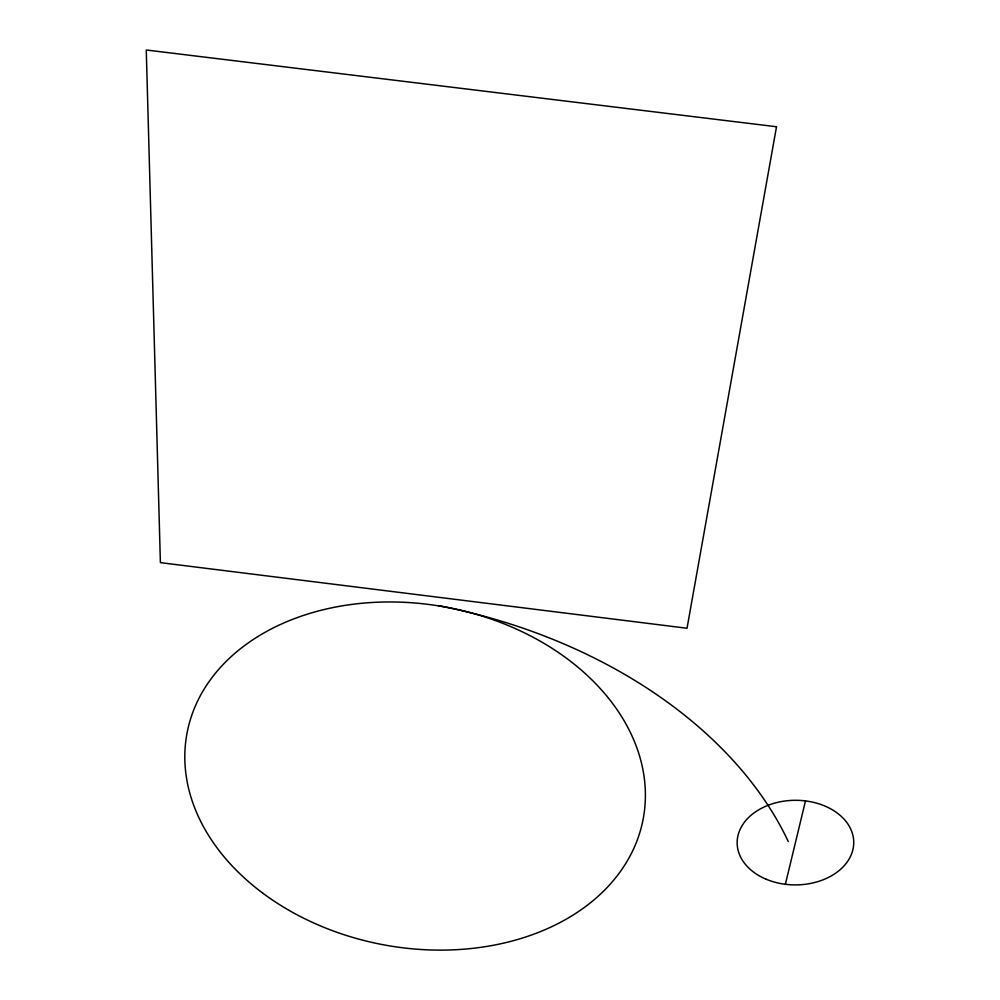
<?xml version="1.0" encoding="UTF-8"?>
<svg xmlns="http://www.w3.org/2000/svg" width="1000" height="1000" viewBox="0 0 1000 1000"><rect width="100%" height="100%" fill="white"/><g stroke="black" fill="none" stroke-linecap="round" stroke-linejoin="round"><path stroke-width="1.5" d="M785.375 884.287L805.487 800.913M438.162 605.6A437.55 303.875 10.5 0 1 788.263 841.5M776.513 126.75L687.025 628.25L160.4 562.638L146.263 50L776.513 126.75M765.888 879.112A58.288 42.3 -0.2 0 0 853.737 842.875A58.288 42.3 -0.2 0 0 766.725 805.837A58.288 42.3 -0.2 0 0 765.888 879.112M262.712 893.1A232.087 171.7 10.6 0 0 640.85 829.025A232.087 171.7 10.6 0 0 341.763 605.925A232.087 171.7 10.6 0 0 262.712 893.1"/></g></svg>
